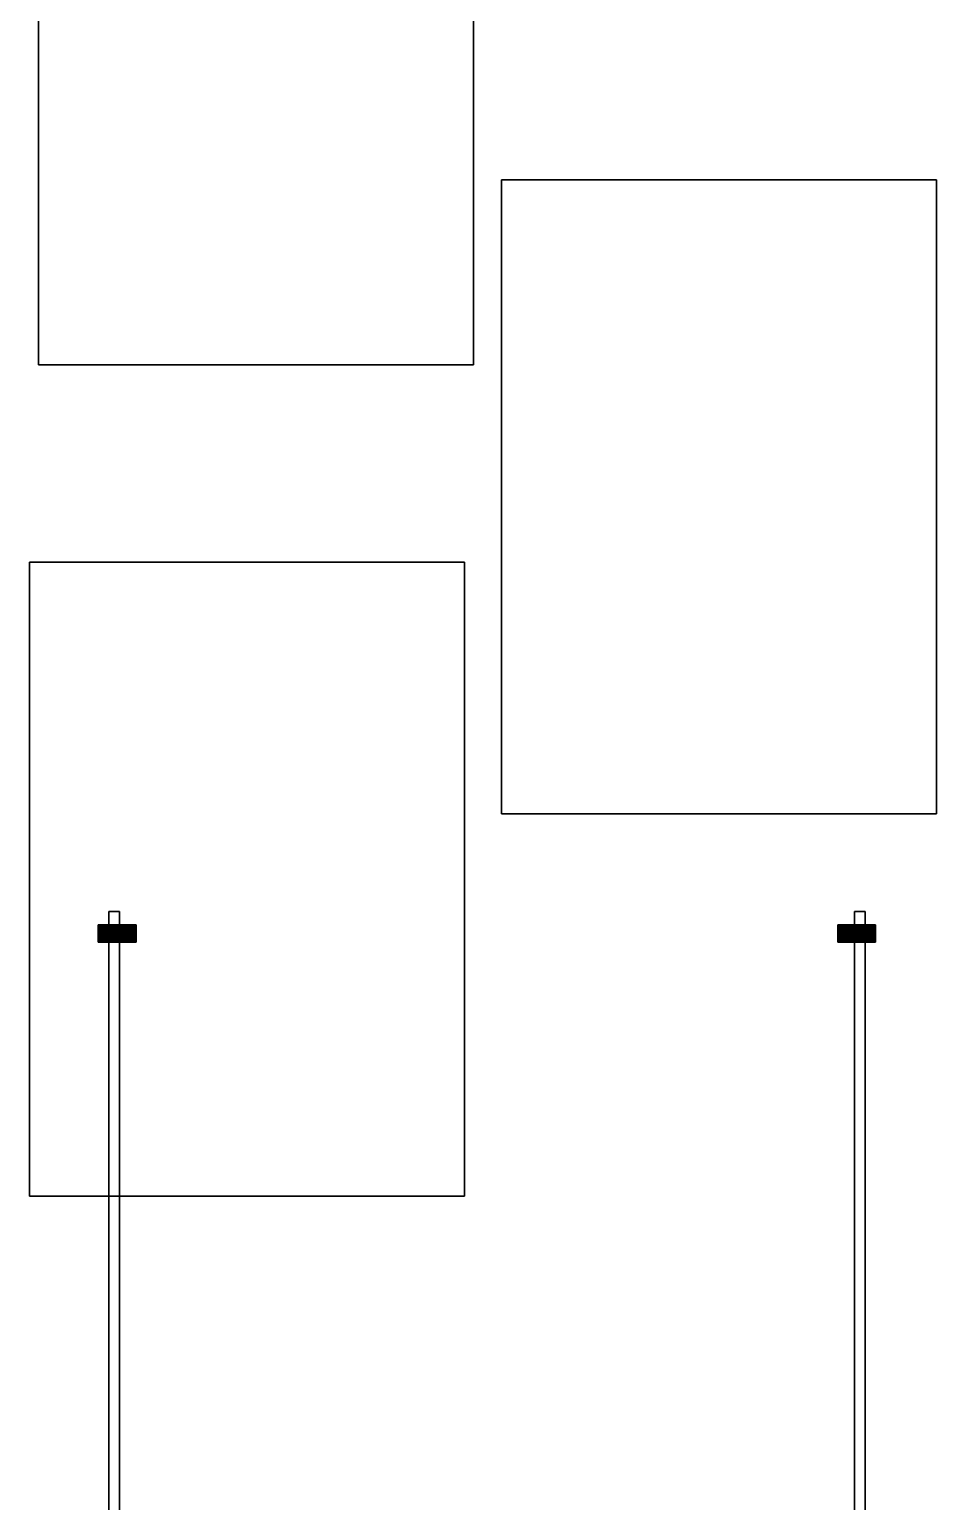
# Model space of a CAD drawing. Header units: metres. Extents: x 0 to 34.6, y -10.7 to 20.6.
# Drawn here: x 7.696 to 8.993, y 12.445 to 14.551 of the extents above; entities that cross this region are included whole.
import ezdxf

# ---------------------------------------------------------------- set-up
doc = ezdxf.new("R2010")
doc.units = ezdxf.units.M
doc.header["$MEASUREMENT"] = 0
doc.layers.get('0').update_dxf_attribs({"linetype": 'CONTINUOUS'})

msp = doc.modelspace()

# ---------------------------------------------------------------- linework, layer by layer
for points in [[(7.7086, 14.0712, 1.5677), (8.3308, 14.0712, 1.5677), (8.3308, 14.9779, 1.5677), (7.7086, 14.9779, 1.5677)], [(7.7086, 14.0712, 1.5677), (7.7086, 14.9779, 1.5677), (8.3308, 14.9779, 1.5677), (8.3308, 14.0712, 1.5677)], [(7.7086, 14.9779, 1.5677), (7.7086, 14.9779, 1.5677), (7.7086, 14.0712, 1.5677)], [(8.3308, 14.0712, 1.5677), (8.3308, 14.0712, 1.5677), (8.3308, 14.9779, 1.5677)], [(8.3708, 13.4289, 1.5677), (8.993, 13.4289, 1.5677), (8.993, 14.3355, 1.5677), (8.3708, 14.3355, 1.5677)], [(8.3708, 13.4289, 1.5677), (8.3708, 14.3355, 1.5677), (8.993, 14.3355, 1.5677), (8.993, 13.4289, 1.5677)], [(8.3708, 14.3355, 1.5677), (8.3708, 14.3355, 1.5677), (8.3708, 13.4289, 1.5677)], [(8.993, 14.3355, 1.5677), (8.993, 14.3355, 1.5677), (8.3708, 14.3355, 1.5677)], [(8.993, 13.4289, 1.5677), (8.993, 13.4289, 1.5677), (8.993, 14.3355, 1.5677)], [(7.7086, 14.0712, 1.5677), (7.7086, 14.0712, 1.5677), (8.3308, 14.0712, 1.5677)], [(7.6959, 12.8819, 1.5677), (8.3181, 12.8819, 1.5677), (8.3181, 13.7886, 1.5677), (7.6959, 13.7886, 1.5677)], [(7.6959, 12.8819, 1.5677), (7.6959, 13.7886, 1.5677), (8.3181, 13.7886, 1.5677), (8.3181, 12.8819, 1.5677)], [(7.6959, 12.8819, 1.5677), (7.6959, 12.8819, 1.5677), (7.6959, 13.7886, 1.5677)], [(8.3181, 13.7886, 1.5677), (8.3181, 13.7886, 1.5677), (7.6959, 13.7886, 1.5677)], [(8.3181, 12.8819, 1.5677), (8.3181, 12.8819, 1.5677), (8.3181, 13.7886, 1.5677)], [(8.3708, 13.4289, 1.5677), (8.3708, 13.4289, 1.5677), (8.993, 13.4289, 1.5677)], [(7.8093, 13.2894, 1.5989), (7.8245, 13.2894, 1.5989), (7.8245, 13.2894, 1.5989), (7.8093, 13.2894, 1.5989)], [(7.8093, 11.7752, 1.886), (7.8093, 11.7752, 1.886), (7.8093, 13.2894, 1.5989)], [(7.8245, 11.7752, 1.886), (7.8093, 11.7752, 1.886), (7.8093, 13.2894, 1.5989), (7.8245, 13.2894, 1.5989)], [(7.8093, 11.7752, 1.886), (7.8245, 11.7752, 1.886), (7.8245, 13.2894, 1.5989), (7.8093, 13.2894, 1.5989)], [(8.8907, 13.2894, 1.5989), (8.8755, 13.2894, 1.5989), (8.8755, 13.2894, 1.5989), (8.8907, 13.2894, 1.5989)], [(8.8755, 11.7752, 1.886), (8.8907, 11.7752, 1.886), (8.8907, 13.2894, 1.5989), (8.8755, 13.2894, 1.5989)], [(8.8907, 11.7752, 1.886), (8.8755, 11.7752, 1.886), (8.8755, 13.2894, 1.5989), (8.8907, 13.2894, 1.5989)], [(8.8907, 11.7752, 1.886), (8.8907, 11.7752, 1.886), (8.8907, 13.2894, 1.5989)], [(7.7941, 13.2691, 1.6027), (7.7941, 13.2698, 1.6026), (7.7941, 13.27, 1.6025)], [(7.7941, 13.27, 1.6025), (7.7941, 13.2698, 1.6026), (7.7941, 13.2691, 1.6027)], [(7.7941, 13.2691, 1.6027), (7.7941, 13.27, 1.6025), (7.7941, 13.2691, 1.6027)], [(7.8484, 13.27, 1.6025), (7.8484, 13.2698, 1.6026), (7.7941, 13.2698, 1.6026), (7.7941, 13.27, 1.6025)], [(7.8484, 13.2698, 1.6026), (7.8484, 13.27, 1.6025), (7.7941, 13.27, 1.6025), (7.7941, 13.2698, 1.6026)], [(7.7941, 13.2691, 1.6027), (7.7941, 13.2698, 1.6026), (7.7941, 13.27, 1.6025)], [(7.7941, 13.27, 1.6025), (7.7941, 13.2698, 1.6026), (7.7941, 13.2691, 1.6027)], [(7.7941, 13.2691, 1.6027), (7.7941, 13.27, 1.6025), (7.7941, 13.2691, 1.6027)], [(7.8484, 13.27, 1.6025), (7.8484, 13.2698, 1.6026), (7.7941, 13.2698, 1.6026), (7.7941, 13.27, 1.6025)], [(7.8484, 13.2698, 1.6026), (7.8484, 13.27, 1.6025), (7.7941, 13.27, 1.6025), (7.7941, 13.2698, 1.6026)], [(7.8484, 13.2698, 1.6026), (7.8484, 13.2691, 1.6027), (7.7941, 13.2691, 1.6027), (7.7941, 13.2698, 1.6026)], [(7.8484, 13.2691, 1.6027), (7.8484, 13.2698, 1.6026), (7.7941, 13.2698, 1.6026), (7.7941, 13.2691, 1.6027)], [(7.8484, 13.2698, 1.6026), (7.8484, 13.2691, 1.6027), (7.7941, 13.2691, 1.6027), (7.7941, 13.2698, 1.6026)], [(7.8484, 13.2691, 1.6027), (7.8484, 13.2698, 1.6026), (7.7941, 13.2698, 1.6026), (7.7941, 13.2691, 1.6027)], [(7.7941, 13.2664, 1.6032), (7.7941, 13.268, 1.6029), (7.7941, 13.2691, 1.6027)], [(7.7941, 13.2691, 1.6027), (7.7941, 13.268, 1.6029), (7.7941, 13.2664, 1.6032)], [(7.7941, 13.2624, 1.604), (7.7941, 13.2664, 1.6032), (7.7941, 13.2691, 1.6027)], [(7.7941, 13.2691, 1.6027), (7.7941, 13.2664, 1.6032), (7.7941, 13.2624, 1.604)], [(7.7941, 13.253, 1.6058), (7.7941, 13.2624, 1.604), (7.7941, 13.2691, 1.6027)], [(7.7941, 13.2691, 1.6027), (7.7941, 13.2691, 1.6027), (7.7941, 13.2624, 1.604)], [(7.7941, 13.253, 1.6058), (7.7941, 13.2691, 1.6027), (7.7941, 13.2624, 1.604)], [(7.8484, 13.2691, 1.6027), (7.8484, 13.268, 1.6029), (7.7941, 13.268, 1.6029), (7.7941, 13.2691, 1.6027)], [(7.8484, 13.268, 1.6029), (7.8484, 13.2691, 1.6027), (7.7941, 13.2691, 1.6027), (7.7941, 13.268, 1.6029)], [(7.7941, 13.2664, 1.6032), (7.7941, 13.268, 1.6029), (7.7941, 13.2691, 1.6027)], [(7.7941, 13.2691, 1.6027), (7.7941, 13.268, 1.6029), (7.7941, 13.2664, 1.6032)], [(7.7941, 13.2624, 1.604), (7.7941, 13.2664, 1.6032), (7.7941, 13.2691, 1.6027)], [(7.7941, 13.2691, 1.6027), (7.7941, 13.2664, 1.6032), (7.7941, 13.2624, 1.604)], [(7.7941, 13.253, 1.6058), (7.7941, 13.2624, 1.604), (7.7941, 13.2691, 1.6027)], [(7.7941, 13.2691, 1.6027), (7.7941, 13.2691, 1.6027), (7.7941, 13.2624, 1.604)], [(7.7941, 13.253, 1.6058), (7.7941, 13.2691, 1.6027), (7.7941, 13.2624, 1.604)], [(7.8484, 13.2691, 1.6027), (7.8484, 13.268, 1.6029), (7.7941, 13.268, 1.6029), (7.7941, 13.2691, 1.6027)], [(7.8484, 13.268, 1.6029), (7.8484, 13.2691, 1.6027), (7.7941, 13.2691, 1.6027), (7.7941, 13.268, 1.6029)], [(7.8484, 13.2664, 1.6032), (7.8484, 13.268, 1.6029), (7.7941, 13.268, 1.6029), (7.7941, 13.2664, 1.6032)], [(7.8484, 13.268, 1.6029), (7.8484, 13.2664, 1.6032), (7.7941, 13.2664, 1.6032), (7.7941, 13.268, 1.6029)], [(7.8484, 13.2664, 1.6032), (7.8484, 13.268, 1.6029), (7.7941, 13.268, 1.6029), (7.7941, 13.2664, 1.6032)], [(7.8484, 13.268, 1.6029), (7.8484, 13.2664, 1.6032), (7.7941, 13.2664, 1.6032), (7.7941, 13.268, 1.6029)], [(7.7941, 13.2624, 1.604), (7.7941, 13.2645, 1.6036), (7.7941, 13.2664, 1.6032)], [(7.7941, 13.2664, 1.6032), (7.7941, 13.2645, 1.6036), (7.7941, 13.2624, 1.604)], [(7.8484, 13.2645, 1.6036), (7.8484, 13.2664, 1.6032), (7.7941, 13.2664, 1.6032), (7.7941, 13.2645, 1.6036)], [(7.8484, 13.2664, 1.6032), (7.8484, 13.2645, 1.6036), (7.7941, 13.2645, 1.6036), (7.7941, 13.2664, 1.6032)], [(7.7941, 13.2624, 1.604), (7.7941, 13.2645, 1.6036), (7.7941, 13.2664, 1.6032)], [(7.7941, 13.2664, 1.6032), (7.7941, 13.2645, 1.6036), (7.7941, 13.2624, 1.604)], [(7.8484, 13.2645, 1.6036), (7.8484, 13.2664, 1.6032), (7.7941, 13.2664, 1.6032), (7.7941, 13.2645, 1.6036)], [(7.8484, 13.2664, 1.6032), (7.8484, 13.2645, 1.6036), (7.7941, 13.2645, 1.6036), (7.7941, 13.2664, 1.6032)], [(7.8484, 13.2624, 1.604), (7.8484, 13.2645, 1.6036), (7.7941, 13.2645, 1.6036), (7.7941, 13.2624, 1.604)], [(7.8484, 13.2645, 1.6036), (7.8484, 13.2624, 1.604), (7.7941, 13.2624, 1.604), (7.7941, 13.2645, 1.6036)], [(7.8484, 13.2624, 1.604), (7.8484, 13.2645, 1.6036), (7.7941, 13.2645, 1.6036), (7.7941, 13.2624, 1.604)], [(7.8484, 13.2645, 1.6036), (7.8484, 13.2624, 1.604), (7.7941, 13.2624, 1.604), (7.7941, 13.2645, 1.6036)], [(7.8484, 13.2691, 1.6027), (7.8484, 13.2698, 1.6026), (7.8484, 13.27, 1.6025)], [(7.8484, 13.27, 1.6025), (7.8484, 13.2698, 1.6026), (7.8484, 13.2691, 1.6027)], [(7.8484, 13.2664, 1.6032), (7.8484, 13.2691, 1.6027), (7.8484, 13.27, 1.6025)], [(7.8484, 13.27, 1.6025), (7.8484, 13.2691, 1.6027), (7.8484, 13.2664, 1.6032)], [(7.8484, 13.2577, 1.6049), (7.8484, 13.2664, 1.6032), (7.8484, 13.27, 1.6025)], [(7.8484, 13.27, 1.6025), (7.8484, 13.2664, 1.6032), (7.8484, 13.2577, 1.6049)], [(7.8484, 13.2577, 1.6049), (7.8484, 13.27, 1.6025), (7.8484, 13.2577, 1.6049)], [(7.8484, 13.2691, 1.6027), (7.8484, 13.2698, 1.6026), (7.8484, 13.27, 1.6025)], [(7.8484, 13.27, 1.6025), (7.8484, 13.2698, 1.6026), (7.8484, 13.2691, 1.6027)], [(7.8484, 13.2664, 1.6032), (7.8484, 13.2691, 1.6027), (7.8484, 13.27, 1.6025)], [(7.8484, 13.27, 1.6025), (7.8484, 13.2691, 1.6027), (7.8484, 13.2664, 1.6032)], [(7.8484, 13.2577, 1.6049), (7.8484, 13.2664, 1.6032), (7.8484, 13.27, 1.6025)], [(7.8484, 13.27, 1.6025), (7.8484, 13.2664, 1.6032), (7.8484, 13.2577, 1.6049)], [(7.8484, 13.2577, 1.6049), (7.8484, 13.27, 1.6025), (7.8484, 13.2577, 1.6049)], [(7.8484, 13.2664, 1.6032), (7.8484, 13.268, 1.6029), (7.8484, 13.2691, 1.6027)], [(7.8484, 13.2691, 1.6027), (7.8484, 13.268, 1.6029), (7.8484, 13.2664, 1.6032)], [(7.8484, 13.2664, 1.6032), (7.8484, 13.268, 1.6029), (7.8484, 13.2691, 1.6027)], [(7.8484, 13.2691, 1.6027), (7.8484, 13.268, 1.6029), (7.8484, 13.2664, 1.6032)], [(7.8484, 13.2624, 1.604), (7.8484, 13.2645, 1.6036), (7.8484, 13.2664, 1.6032)], [(7.8484, 13.2664, 1.6032), (7.8484, 13.2645, 1.6036), (7.8484, 13.2624, 1.604)], [(7.8484, 13.2577, 1.6049), (7.8484, 13.2624, 1.604), (7.8484, 13.2664, 1.6032)], [(7.8484, 13.2664, 1.6032), (7.8484, 13.2624, 1.604), (7.8484, 13.2577, 1.6049)], [(7.8484, 13.2624, 1.604), (7.8484, 13.2645, 1.6036), (7.8484, 13.2664, 1.6032)], [(7.8484, 13.2664, 1.6032), (7.8484, 13.2645, 1.6036), (7.8484, 13.2624, 1.604)], [(7.8484, 13.2577, 1.6049), (7.8484, 13.2624, 1.604), (7.8484, 13.2664, 1.6032)], [(7.8484, 13.2664, 1.6032), (7.8484, 13.2624, 1.604), (7.8484, 13.2577, 1.6049)], [(8.8516, 13.2691, 1.6027), (8.8516, 13.2698, 1.6026), (8.8516, 13.27, 1.6025)], [(8.8516, 13.27, 1.6025), (8.8516, 13.2698, 1.6026), (8.8516, 13.2691, 1.6027)], [(8.8516, 13.2664, 1.6032), (8.8516, 13.2691, 1.6027), (8.8516, 13.27, 1.6025)], [(8.8516, 13.27, 1.6025), (8.8516, 13.2691, 1.6027), (8.8516, 13.2664, 1.6032)], [(8.8516, 13.2577, 1.6049), (8.8516, 13.2664, 1.6032), (8.8516, 13.27, 1.6025)], [(8.8516, 13.27, 1.6025), (8.8516, 13.2664, 1.6032), (8.8516, 13.2577, 1.6049)], [(8.8516, 13.2577, 1.6049), (8.8516, 13.27, 1.6025), (8.8516, 13.2577, 1.6049)], [(8.8516, 13.27, 1.6025), (8.8516, 13.2698, 1.6026), (8.9059, 13.2698, 1.6026), (8.9059, 13.27, 1.6025)], [(8.8516, 13.2698, 1.6026), (8.8516, 13.27, 1.6025), (8.9059, 13.27, 1.6025), (8.9059, 13.2698, 1.6026)], [(8.8516, 13.2691, 1.6027), (8.8516, 13.2698, 1.6026), (8.8516, 13.27, 1.6025)], [(8.8516, 13.27, 1.6025), (8.8516, 13.2698, 1.6026), (8.8516, 13.2691, 1.6027)], [(8.8516, 13.2664, 1.6032), (8.8516, 13.2691, 1.6027), (8.8516, 13.27, 1.6025)], [(8.8516, 13.27, 1.6025), (8.8516, 13.2691, 1.6027), (8.8516, 13.2664, 1.6032)], [(8.8516, 13.2577, 1.6049), (8.8516, 13.2664, 1.6032), (8.8516, 13.27, 1.6025)], [(8.8516, 13.27, 1.6025), (8.8516, 13.2664, 1.6032), (8.8516, 13.2577, 1.6049)], [(8.8516, 13.2577, 1.6049), (8.8516, 13.27, 1.6025), (8.8516, 13.2577, 1.6049)], [(8.8516, 13.27, 1.6025), (8.8516, 13.2698, 1.6026), (8.9059, 13.2698, 1.6026), (8.9059, 13.27, 1.6025)], [(8.8516, 13.2698, 1.6026), (8.8516, 13.27, 1.6025), (8.9059, 13.27, 1.6025), (8.9059, 13.2698, 1.6026)], [(8.8516, 13.2698, 1.6026), (8.8516, 13.2691, 1.6027), (8.9059, 13.2691, 1.6027), (8.9059, 13.2698, 1.6026)], [(8.8516, 13.2691, 1.6027), (8.8516, 13.2698, 1.6026), (8.9059, 13.2698, 1.6026), (8.9059, 13.2691, 1.6027)], [(8.8516, 13.2698, 1.6026), (8.8516, 13.2691, 1.6027), (8.9059, 13.2691, 1.6027), (8.9059, 13.2698, 1.6026)], [(8.8516, 13.2691, 1.6027), (8.8516, 13.2698, 1.6026), (8.9059, 13.2698, 1.6026), (8.9059, 13.2691, 1.6027)], [(8.8516, 13.2664, 1.6032), (8.8516, 13.268, 1.6029), (8.8516, 13.2691, 1.6027)], [(8.8516, 13.2691, 1.6027), (8.8516, 13.268, 1.6029), (8.8516, 13.2664, 1.6032)], [(8.8516, 13.2691, 1.6027), (8.8516, 13.268, 1.6029), (8.9059, 13.268, 1.6029), (8.9059, 13.2691, 1.6027)], [(8.8516, 13.268, 1.6029), (8.8516, 13.2691, 1.6027), (8.9059, 13.2691, 1.6027), (8.9059, 13.268, 1.6029)], [(8.8516, 13.2664, 1.6032), (8.8516, 13.268, 1.6029), (8.8516, 13.2691, 1.6027)], [(8.8516, 13.2691, 1.6027), (8.8516, 13.268, 1.6029), (8.8516, 13.2664, 1.6032)], [(8.8516, 13.2691, 1.6027), (8.8516, 13.268, 1.6029), (8.9059, 13.268, 1.6029), (8.9059, 13.2691, 1.6027)], [(8.8516, 13.268, 1.6029), (8.8516, 13.2691, 1.6027), (8.9059, 13.2691, 1.6027), (8.9059, 13.268, 1.6029)], [(8.8516, 13.2664, 1.6032), (8.8516, 13.268, 1.6029), (8.9059, 13.268, 1.6029), (8.9059, 13.2664, 1.6032)], [(8.8516, 13.268, 1.6029), (8.8516, 13.2664, 1.6032), (8.9059, 13.2664, 1.6032), (8.9059, 13.268, 1.6029)], [(8.8516, 13.2664, 1.6032), (8.8516, 13.268, 1.6029), (8.9059, 13.268, 1.6029), (8.9059, 13.2664, 1.6032)], [(8.8516, 13.268, 1.6029), (8.8516, 13.2664, 1.6032), (8.9059, 13.2664, 1.6032), (8.9059, 13.268, 1.6029)], [(8.8516, 13.2624, 1.604), (8.8516, 13.2645, 1.6036), (8.8516, 13.2664, 1.6032)], [(8.8516, 13.2664, 1.6032), (8.8516, 13.2645, 1.6036), (8.8516, 13.2624, 1.604)], [(8.8516, 13.2577, 1.6049), (8.8516, 13.2624, 1.604), (8.8516, 13.2664, 1.6032)], [(8.8516, 13.2664, 1.6032), (8.8516, 13.2624, 1.604), (8.8516, 13.2577, 1.6049)], [(8.8516, 13.2645, 1.6036), (8.8516, 13.2664, 1.6032), (8.9059, 13.2664, 1.6032), (8.9059, 13.2645, 1.6036)], [(8.8516, 13.2664, 1.6032), (8.8516, 13.2645, 1.6036), (8.9059, 13.2645, 1.6036), (8.9059, 13.2664, 1.6032)], [(8.8516, 13.2624, 1.604), (8.8516, 13.2645, 1.6036), (8.8516, 13.2664, 1.6032)], [(8.8516, 13.2664, 1.6032), (8.8516, 13.2645, 1.6036), (8.8516, 13.2624, 1.604)], [(8.8516, 13.2577, 1.6049), (8.8516, 13.2624, 1.604), (8.8516, 13.2664, 1.6032)], [(8.8516, 13.2664, 1.6032), (8.8516, 13.2624, 1.604), (8.8516, 13.2577, 1.6049)], [(8.8516, 13.2645, 1.6036), (8.8516, 13.2664, 1.6032), (8.9059, 13.2664, 1.6032), (8.9059, 13.2645, 1.6036)], [(8.8516, 13.2664, 1.6032), (8.8516, 13.2645, 1.6036), (8.9059, 13.2645, 1.6036), (8.9059, 13.2664, 1.6032)], [(8.8516, 13.2624, 1.604), (8.8516, 13.2645, 1.6036), (8.9059, 13.2645, 1.6036), (8.9059, 13.2624, 1.604)], [(8.8516, 13.2645, 1.6036), (8.8516, 13.2624, 1.604), (8.9059, 13.2624, 1.604), (8.9059, 13.2645, 1.6036)], [(8.8516, 13.2624, 1.604), (8.8516, 13.2645, 1.6036), (8.9059, 13.2645, 1.6036), (8.9059, 13.2624, 1.604)], [(8.8516, 13.2645, 1.6036), (8.8516, 13.2624, 1.604), (8.9059, 13.2624, 1.604), (8.9059, 13.2645, 1.6036)], [(8.9059, 13.2691, 1.6027), (8.9059, 13.2698, 1.6026), (8.9059, 13.27, 1.6025)], [(8.9059, 13.27, 1.6025), (8.9059, 13.2698, 1.6026), (8.9059, 13.2691, 1.6027)], [(8.9059, 13.2691, 1.6027), (8.9059, 13.27, 1.6025), (8.9059, 13.2691, 1.6027)], [(8.9059, 13.2691, 1.6027), (8.9059, 13.2698, 1.6026), (8.9059, 13.27, 1.6025)], [(8.9059, 13.27, 1.6025), (8.9059, 13.2698, 1.6026), (8.9059, 13.2691, 1.6027)], [(8.9059, 13.2691, 1.6027), (8.9059, 13.27, 1.6025), (8.9059, 13.2691, 1.6027)], [(8.9059, 13.2664, 1.6032), (8.9059, 13.268, 1.6029), (8.9059, 13.2691, 1.6027)], [(8.9059, 13.2691, 1.6027), (8.9059, 13.268, 1.6029), (8.9059, 13.2664, 1.6032)], [(8.9059, 13.2624, 1.604), (8.9059, 13.2664, 1.6032), (8.9059, 13.2691, 1.6027)], [(8.9059, 13.2691, 1.6027), (8.9059, 13.2664, 1.6032), (8.9059, 13.2624, 1.604)], [(8.9059, 13.253, 1.6058), (8.9059, 13.2624, 1.604), (8.9059, 13.2691, 1.6027)], [(8.9059, 13.2691, 1.6027), (8.9059, 13.2691, 1.6027), (8.9059, 13.2624, 1.604)], [(8.9059, 13.253, 1.6058), (8.9059, 13.2691, 1.6027), (8.9059, 13.2624, 1.604)], [(8.9059, 13.2664, 1.6032), (8.9059, 13.268, 1.6029), (8.9059, 13.2691, 1.6027)], [(8.9059, 13.2691, 1.6027), (8.9059, 13.268, 1.6029), (8.9059, 13.2664, 1.6032)], [(8.9059, 13.2624, 1.604), (8.9059, 13.2664, 1.6032), (8.9059, 13.2691, 1.6027)], [(8.9059, 13.2691, 1.6027), (8.9059, 13.2664, 1.6032), (8.9059, 13.2624, 1.604)], [(8.9059, 13.253, 1.6058), (8.9059, 13.2624, 1.604), (8.9059, 13.2691, 1.6027)], [(8.9059, 13.2691, 1.6027), (8.9059, 13.2691, 1.6027), (8.9059, 13.2624, 1.604)], [(8.9059, 13.253, 1.6058), (8.9059, 13.2691, 1.6027), (8.9059, 13.2624, 1.604)], [(8.9059, 13.2624, 1.604), (8.9059, 13.2645, 1.6036), (8.9059, 13.2664, 1.6032)], [(8.9059, 13.2664, 1.6032), (8.9059, 13.2645, 1.6036), (8.9059, 13.2624, 1.604)], [(8.9059, 13.2624, 1.604), (8.9059, 13.2645, 1.6036), (8.9059, 13.2664, 1.6032)], [(8.9059, 13.2664, 1.6032), (8.9059, 13.2645, 1.6036), (8.9059, 13.2624, 1.604)], [(7.7941, 13.2577, 1.6049), (7.7941, 13.2601, 1.6044), (7.7941, 13.2624, 1.604)], [(7.7941, 13.2624, 1.604), (7.7941, 13.2601, 1.6044), (7.7941, 13.2577, 1.6049)], [(7.7941, 13.253, 1.6058), (7.7941, 13.2577, 1.6049), (7.7941, 13.2624, 1.604)], [(7.7941, 13.2624, 1.604), (7.7941, 13.2577, 1.6049), (7.7941, 13.253, 1.6058)], [(7.7941, 13.2624, 1.604), (7.7941, 13.253, 1.6058), (7.7941, 13.2463, 1.607)], [(7.7941, 13.2624, 1.604), (7.7941, 13.2463, 1.607), (7.7941, 13.253, 1.6058)], [(7.8484, 13.2601, 1.6044), (7.8484, 13.2624, 1.604), (7.7941, 13.2624, 1.604), (7.7941, 13.2601, 1.6044)], [(7.8484, 13.2624, 1.604), (7.8484, 13.2601, 1.6044), (7.7941, 13.2601, 1.6044), (7.7941, 13.2624, 1.604)], [(7.7941, 13.2577, 1.6049), (7.7941, 13.2601, 1.6044), (7.7941, 13.2624, 1.604)], [(7.7941, 13.2624, 1.604), (7.7941, 13.2601, 1.6044), (7.7941, 13.2577, 1.6049)], [(7.7941, 13.253, 1.6058), (7.7941, 13.2577, 1.6049), (7.7941, 13.2624, 1.604)], [(7.7941, 13.2624, 1.604), (7.7941, 13.2577, 1.6049), (7.7941, 13.253, 1.6058)], [(7.7941, 13.2624, 1.604), (7.7941, 13.253, 1.6058), (7.7941, 13.2463, 1.607)], [(7.7941, 13.2624, 1.604), (7.7941, 13.2463, 1.607), (7.7941, 13.253, 1.6058)], [(7.8484, 13.2601, 1.6044), (7.8484, 13.2624, 1.604), (7.7941, 13.2624, 1.604), (7.7941, 13.2601, 1.6044)], [(7.8484, 13.2624, 1.604), (7.8484, 13.2601, 1.6044), (7.7941, 13.2601, 1.6044), (7.7941, 13.2624, 1.604)], [(7.8484, 13.2601, 1.6044), (7.8484, 13.2577, 1.6049), (7.7941, 13.2577, 1.6049), (7.7941, 13.2601, 1.6044)], [(7.8484, 13.2577, 1.6049), (7.8484, 13.2601, 1.6044), (7.7941, 13.2601, 1.6044), (7.7941, 13.2577, 1.6049)], [(7.8484, 13.2601, 1.6044), (7.8484, 13.2577, 1.6049), (7.7941, 13.2577, 1.6049), (7.7941, 13.2601, 1.6044)], [(7.8484, 13.2577, 1.6049), (7.8484, 13.2601, 1.6044), (7.7941, 13.2601, 1.6044), (7.7941, 13.2577, 1.6049)], [(7.7941, 13.253, 1.6058), (7.7941, 13.2553, 1.6053), (7.7941, 13.2577, 1.6049)], [(7.7941, 13.2577, 1.6049), (7.7941, 13.2553, 1.6053), (7.7941, 13.253, 1.6058)], [(7.8484, 13.2553, 1.6053), (7.8484, 13.2577, 1.6049), (7.7941, 13.2577, 1.6049), (7.7941, 13.2553, 1.6053)], [(7.8484, 13.2577, 1.6049), (7.8484, 13.2553, 1.6053), (7.7941, 13.2553, 1.6053), (7.7941, 13.2577, 1.6049)], [(7.7941, 13.253, 1.6058), (7.7941, 13.2553, 1.6053), (7.7941, 13.2577, 1.6049)], [(7.7941, 13.2577, 1.6049), (7.7941, 13.2553, 1.6053), (7.7941, 13.253, 1.6058)], [(7.8484, 13.2553, 1.6053), (7.8484, 13.2577, 1.6049), (7.7941, 13.2577, 1.6049), (7.7941, 13.2553, 1.6053)], [(7.8484, 13.2577, 1.6049), (7.8484, 13.2553, 1.6053), (7.7941, 13.2553, 1.6053), (7.7941, 13.2577, 1.6049)], [(7.8484, 13.2553, 1.6053), (7.8484, 13.253, 1.6058), (7.7941, 13.253, 1.6058), (7.7941, 13.2553, 1.6053)], [(7.8484, 13.253, 1.6058), (7.8484, 13.2553, 1.6053), (7.7941, 13.2553, 1.6053), (7.7941, 13.253, 1.6058)], [(7.8484, 13.2553, 1.6053), (7.8484, 13.253, 1.6058), (7.7941, 13.253, 1.6058), (7.7941, 13.2553, 1.6053)], [(7.8484, 13.253, 1.6058), (7.8484, 13.2553, 1.6053), (7.7941, 13.2553, 1.6053), (7.7941, 13.253, 1.6058)], [(7.7941, 13.253, 1.6058), (7.7941, 13.2508, 1.6062), (7.7941, 13.249, 1.6065)], [(7.7941, 13.249, 1.6065), (7.7941, 13.2508, 1.6062), (7.7941, 13.253, 1.6058)], [(7.7941, 13.253, 1.6058), (7.7941, 13.249, 1.6065), (7.7941, 13.2463, 1.607)], [(7.7941, 13.2463, 1.607), (7.7941, 13.249, 1.6065), (7.7941, 13.253, 1.6058)], [(7.7941, 13.2463, 1.607), (7.7941, 13.2463, 1.607), (7.7941, 13.253, 1.6058)], [(7.8484, 13.253, 1.6058), (7.8484, 13.2508, 1.6062), (7.7941, 13.2508, 1.6062), (7.7941, 13.253, 1.6058)], [(7.8484, 13.2508, 1.6062), (7.8484, 13.253, 1.6058), (7.7941, 13.253, 1.6058), (7.7941, 13.2508, 1.6062)], [(7.7941, 13.253, 1.6058), (7.7941, 13.2508, 1.6062), (7.7941, 13.249, 1.6065)], [(7.7941, 13.249, 1.6065), (7.7941, 13.2508, 1.6062), (7.7941, 13.253, 1.6058)], [(7.7941, 13.253, 1.6058), (7.7941, 13.249, 1.6065), (7.7941, 13.2463, 1.607)], [(7.7941, 13.2463, 1.607), (7.7941, 13.249, 1.6065), (7.7941, 13.253, 1.6058)], [(7.7941, 13.2463, 1.607), (7.7941, 13.2463, 1.607), (7.7941, 13.253, 1.6058)], [(7.8484, 13.253, 1.6058), (7.8484, 13.2508, 1.6062), (7.7941, 13.2508, 1.6062), (7.7941, 13.253, 1.6058)], [(7.8484, 13.2508, 1.6062), (7.8484, 13.253, 1.6058), (7.7941, 13.253, 1.6058), (7.7941, 13.2508, 1.6062)], [(7.8484, 13.249, 1.6065), (7.8484, 13.2508, 1.6062), (7.7941, 13.2508, 1.6062), (7.7941, 13.249, 1.6065)], [(7.8484, 13.2508, 1.6062), (7.8484, 13.249, 1.6065), (7.7941, 13.249, 1.6065), (7.7941, 13.2508, 1.6062)], [(7.8484, 13.249, 1.6065), (7.8484, 13.2508, 1.6062), (7.7941, 13.2508, 1.6062), (7.7941, 13.249, 1.6065)], [(7.8484, 13.2508, 1.6062), (7.8484, 13.249, 1.6065), (7.7941, 13.249, 1.6065), (7.7941, 13.2508, 1.6062)], [(7.7941, 13.249, 1.6065), (7.7941, 13.2474, 1.6068), (7.7941, 13.2463, 1.607)], [(7.7941, 13.2463, 1.607), (7.7941, 13.2474, 1.6068), (7.7941, 13.249, 1.6065)], [(7.8484, 13.2474, 1.6068), (7.8484, 13.249, 1.6065), (7.7941, 13.249, 1.6065), (7.7941, 13.2474, 1.6068)], [(7.8484, 13.249, 1.6065), (7.8484, 13.2474, 1.6068), (7.7941, 13.2474, 1.6068), (7.7941, 13.249, 1.6065)], [(7.7941, 13.249, 1.6065), (7.7941, 13.2474, 1.6068), (7.7941, 13.2463, 1.607)], [(7.7941, 13.2463, 1.607), (7.7941, 13.2474, 1.6068), (7.7941, 13.249, 1.6065)], [(7.8484, 13.2474, 1.6068), (7.8484, 13.249, 1.6065), (7.7941, 13.249, 1.6065), (7.7941, 13.2474, 1.6068)], [(7.8484, 13.249, 1.6065), (7.8484, 13.2474, 1.6068), (7.7941, 13.2474, 1.6068), (7.7941, 13.249, 1.6065)], [(7.8484, 13.2463, 1.607), (7.8484, 13.2474, 1.6068), (7.7941, 13.2474, 1.6068), (7.7941, 13.2463, 1.607)], [(7.8484, 13.2474, 1.6068), (7.8484, 13.2463, 1.607), (7.7941, 13.2463, 1.607), (7.7941, 13.2474, 1.6068)], [(7.8484, 13.2463, 1.607), (7.8484, 13.2474, 1.6068), (7.7941, 13.2474, 1.6068), (7.7941, 13.2463, 1.607)], [(7.8484, 13.2474, 1.6068), (7.8484, 13.2463, 1.607), (7.7941, 13.2463, 1.607), (7.7941, 13.2474, 1.6068)], [(7.7941, 13.2463, 1.607), (7.7941, 13.2456, 1.6072), (7.7941, 13.2453, 1.6072)], [(7.7941, 13.2453, 1.6072), (7.7941, 13.2456, 1.6072), (7.7941, 13.2463, 1.607)], [(7.7941, 13.2463, 1.607), (7.7941, 13.2453, 1.6072), (7.7941, 13.2463, 1.607)], [(7.8484, 13.2456, 1.6072), (7.8484, 13.2463, 1.607), (7.7941, 13.2463, 1.607), (7.7941, 13.2456, 1.6072)], [(7.8484, 13.2463, 1.607), (7.8484, 13.2456, 1.6072), (7.7941, 13.2456, 1.6072), (7.7941, 13.2463, 1.607)], [(7.7941, 13.2463, 1.607), (7.7941, 13.2456, 1.6072), (7.7941, 13.2453, 1.6072)], [(7.7941, 13.2453, 1.6072), (7.7941, 13.2456, 1.6072), (7.7941, 13.2463, 1.607)], [(7.7941, 13.2463, 1.607), (7.7941, 13.2453, 1.6072), (7.7941, 13.2463, 1.607)], [(7.8484, 13.2456, 1.6072), (7.8484, 13.2463, 1.607), (7.7941, 13.2463, 1.607), (7.7941, 13.2456, 1.6072)], [(7.8484, 13.2463, 1.607), (7.8484, 13.2456, 1.6072), (7.7941, 13.2456, 1.6072), (7.7941, 13.2463, 1.607)], [(7.8484, 13.2453, 1.6072), (7.8484, 13.2456, 1.6072), (7.7941, 13.2456, 1.6072), (7.7941, 13.2453, 1.6072)], [(7.8484, 13.2456, 1.6072), (7.8484, 13.2453, 1.6072), (7.7941, 13.2453, 1.6072), (7.7941, 13.2456, 1.6072)], [(7.8484, 13.2453, 1.6072), (7.8484, 13.2456, 1.6072), (7.7941, 13.2456, 1.6072), (7.7941, 13.2453, 1.6072)], [(7.8484, 13.2456, 1.6072), (7.8484, 13.2453, 1.6072), (7.7941, 13.2453, 1.6072), (7.7941, 13.2456, 1.6072)], [(7.8484, 13.2577, 1.6049), (7.8484, 13.2601, 1.6044), (7.8484, 13.2624, 1.604)], [(7.8484, 13.2624, 1.604), (7.8484, 13.2601, 1.6044), (7.8484, 13.2577, 1.6049)], [(7.8484, 13.2577, 1.6049), (7.8484, 13.2601, 1.6044), (7.8484, 13.2624, 1.604)], [(7.8484, 13.2624, 1.604), (7.8484, 13.2601, 1.6044), (7.8484, 13.2577, 1.6049)], [(7.8484, 13.2577, 1.6049), (7.8484, 13.2553, 1.6053), (7.8484, 13.253, 1.6058)], [(7.8484, 13.253, 1.6058), (7.8484, 13.2553, 1.6053), (7.8484, 13.2577, 1.6049)], [(7.8484, 13.2577, 1.6049), (7.8484, 13.253, 1.6058), (7.8484, 13.249, 1.6065)], [(7.8484, 13.249, 1.6065), (7.8484, 13.253, 1.6058), (7.8484, 13.2577, 1.6049)], [(7.8484, 13.2577, 1.6049), (7.8484, 13.249, 1.6065), (7.8484, 13.2453, 1.6072)], [(7.8484, 13.2453, 1.6072), (7.8484, 13.249, 1.6065), (7.8484, 13.2577, 1.6049)], [(7.8484, 13.2577, 1.6049), (7.8484, 13.2453, 1.6072), (7.8484, 13.2577, 1.6049)], [(7.8484, 13.2577, 1.6049), (7.8484, 13.2553, 1.6053), (7.8484, 13.253, 1.6058)], [(7.8484, 13.253, 1.6058), (7.8484, 13.2553, 1.6053), (7.8484, 13.2577, 1.6049)], [(7.8484, 13.2577, 1.6049), (7.8484, 13.253, 1.6058), (7.8484, 13.249, 1.6065)], [(7.8484, 13.249, 1.6065), (7.8484, 13.253, 1.6058), (7.8484, 13.2577, 1.6049)], [(7.8484, 13.2577, 1.6049), (7.8484, 13.249, 1.6065), (7.8484, 13.2453, 1.6072)], [(7.8484, 13.2453, 1.6072), (7.8484, 13.249, 1.6065), (7.8484, 13.2577, 1.6049)], [(7.8484, 13.2577, 1.6049), (7.8484, 13.2453, 1.6072), (7.8484, 13.2577, 1.6049)], [(7.8484, 13.253, 1.6058), (7.8484, 13.2508, 1.6062), (7.8484, 13.249, 1.6065)], [(7.8484, 13.249, 1.6065), (7.8484, 13.2508, 1.6062), (7.8484, 13.253, 1.6058)], [(7.8484, 13.253, 1.6058), (7.8484, 13.2508, 1.6062), (7.8484, 13.249, 1.6065)], [(7.8484, 13.249, 1.6065), (7.8484, 13.2508, 1.6062), (7.8484, 13.253, 1.6058)], [(7.8484, 13.249, 1.6065), (7.8484, 13.2474, 1.6068), (7.8484, 13.2463, 1.607)], [(7.8484, 13.2463, 1.607), (7.8484, 13.2474, 1.6068), (7.8484, 13.249, 1.6065)], [(7.8484, 13.249, 1.6065), (7.8484, 13.2463, 1.607), (7.8484, 13.2453, 1.6072)], [(7.8484, 13.2453, 1.6072), (7.8484, 13.2463, 1.607), (7.8484, 13.249, 1.6065)], [(7.8484, 13.249, 1.6065), (7.8484, 13.2474, 1.6068), (7.8484, 13.2463, 1.607)], [(7.8484, 13.2463, 1.607), (7.8484, 13.2474, 1.6068), (7.8484, 13.249, 1.6065)], [(7.8484, 13.249, 1.6065), (7.8484, 13.2463, 1.607), (7.8484, 13.2453, 1.6072)], [(7.8484, 13.2453, 1.6072), (7.8484, 13.2463, 1.607), (7.8484, 13.249, 1.6065)], [(7.8484, 13.2463, 1.607), (7.8484, 13.2456, 1.6072), (7.8484, 13.2453, 1.6072)], [(7.8484, 13.2453, 1.6072), (7.8484, 13.2456, 1.6072), (7.8484, 13.2463, 1.607)], [(7.8484, 13.2463, 1.607), (7.8484, 13.2456, 1.6072), (7.8484, 13.2453, 1.6072)], [(7.8484, 13.2453, 1.6072), (7.8484, 13.2456, 1.6072), (7.8484, 13.2463, 1.607)], [(8.8516, 13.2577, 1.6049), (8.8516, 13.2601, 1.6044), (8.8516, 13.2624, 1.604)], [(8.8516, 13.2624, 1.604), (8.8516, 13.2601, 1.6044), (8.8516, 13.2577, 1.6049)], [(8.8516, 13.2601, 1.6044), (8.8516, 13.2624, 1.604), (8.9059, 13.2624, 1.604), (8.9059, 13.2601, 1.6044)], [(8.8516, 13.2624, 1.604), (8.8516, 13.2601, 1.6044), (8.9059, 13.2601, 1.6044), (8.9059, 13.2624, 1.604)], [(8.8516, 13.2577, 1.6049), (8.8516, 13.2601, 1.6044), (8.8516, 13.2624, 1.604)], [(8.8516, 13.2624, 1.604), (8.8516, 13.2601, 1.6044), (8.8516, 13.2577, 1.6049)], [(8.8516, 13.2601, 1.6044), (8.8516, 13.2624, 1.604), (8.9059, 13.2624, 1.604), (8.9059, 13.2601, 1.6044)], [(8.8516, 13.2624, 1.604), (8.8516, 13.2601, 1.6044), (8.9059, 13.2601, 1.6044), (8.9059, 13.2624, 1.604)], [(8.8516, 13.2601, 1.6044), (8.8516, 13.2577, 1.6049), (8.9059, 13.2577, 1.6049), (8.9059, 13.2601, 1.6044)], [(8.8516, 13.2577, 1.6049), (8.8516, 13.2601, 1.6044), (8.9059, 13.2601, 1.6044), (8.9059, 13.2577, 1.6049)], [(8.8516, 13.2601, 1.6044), (8.8516, 13.2577, 1.6049), (8.9059, 13.2577, 1.6049), (8.9059, 13.2601, 1.6044)], [(8.8516, 13.2577, 1.6049), (8.8516, 13.2601, 1.6044), (8.9059, 13.2601, 1.6044), (8.9059, 13.2577, 1.6049)], [(8.8516, 13.2577, 1.6049), (8.8516, 13.2553, 1.6053), (8.8516, 13.253, 1.6058)], [(8.8516, 13.253, 1.6058), (8.8516, 13.2553, 1.6053), (8.8516, 13.2577, 1.6049)], [(8.8516, 13.2577, 1.6049), (8.8516, 13.253, 1.6058), (8.8516, 13.249, 1.6065)], [(8.8516, 13.249, 1.6065), (8.8516, 13.253, 1.6058), (8.8516, 13.2577, 1.6049)], [(8.8516, 13.2577, 1.6049), (8.8516, 13.249, 1.6065), (8.8516, 13.2453, 1.6072)], [(8.8516, 13.2453, 1.6072), (8.8516, 13.249, 1.6065), (8.8516, 13.2577, 1.6049)], [(8.8516, 13.2577, 1.6049), (8.8516, 13.2453, 1.6072), (8.8516, 13.2577, 1.6049)], [(8.8516, 13.2553, 1.6053), (8.8516, 13.2577, 1.6049), (8.9059, 13.2577, 1.6049), (8.9059, 13.2553, 1.6053)], [(8.8516, 13.2577, 1.6049), (8.8516, 13.2553, 1.6053), (8.9059, 13.2553, 1.6053), (8.9059, 13.2577, 1.6049)], [(8.8516, 13.2577, 1.6049), (8.8516, 13.2553, 1.6053), (8.8516, 13.253, 1.6058)], [(8.8516, 13.253, 1.6058), (8.8516, 13.2553, 1.6053), (8.8516, 13.2577, 1.6049)], [(8.8516, 13.2577, 1.6049), (8.8516, 13.253, 1.6058), (8.8516, 13.249, 1.6065)], [(8.8516, 13.249, 1.6065), (8.8516, 13.253, 1.6058), (8.8516, 13.2577, 1.6049)], [(8.8516, 13.2577, 1.6049), (8.8516, 13.249, 1.6065), (8.8516, 13.2453, 1.6072)], [(8.8516, 13.2453, 1.6072), (8.8516, 13.249, 1.6065), (8.8516, 13.2577, 1.6049)], [(8.8516, 13.2577, 1.6049), (8.8516, 13.2453, 1.6072), (8.8516, 13.2577, 1.6049)], [(8.8516, 13.2553, 1.6053), (8.8516, 13.2577, 1.6049), (8.9059, 13.2577, 1.6049), (8.9059, 13.2553, 1.6053)], [(8.8516, 13.2577, 1.6049), (8.8516, 13.2553, 1.6053), (8.9059, 13.2553, 1.6053), (8.9059, 13.2577, 1.6049)], [(8.8516, 13.2553, 1.6053), (8.8516, 13.253, 1.6058), (8.9059, 13.253, 1.6058), (8.9059, 13.2553, 1.6053)], [(8.8516, 13.253, 1.6058), (8.8516, 13.2553, 1.6053), (8.9059, 13.2553, 1.6053), (8.9059, 13.253, 1.6058)], [(8.8516, 13.2553, 1.6053), (8.8516, 13.253, 1.6058), (8.9059, 13.253, 1.6058), (8.9059, 13.2553, 1.6053)], [(8.8516, 13.253, 1.6058), (8.8516, 13.2553, 1.6053), (8.9059, 13.2553, 1.6053), (8.9059, 13.253, 1.6058)], [(8.8516, 13.253, 1.6058), (8.8516, 13.2508, 1.6062), (8.8516, 13.249, 1.6065)], [(8.8516, 13.249, 1.6065), (8.8516, 13.2508, 1.6062), (8.8516, 13.253, 1.6058)], [(8.8516, 13.253, 1.6058), (8.8516, 13.2508, 1.6062), (8.9059, 13.2508, 1.6062), (8.9059, 13.253, 1.6058)], [(8.8516, 13.2508, 1.6062), (8.8516, 13.253, 1.6058), (8.9059, 13.253, 1.6058), (8.9059, 13.2508, 1.6062)], [(8.8516, 13.253, 1.6058), (8.8516, 13.2508, 1.6062), (8.8516, 13.249, 1.6065)], [(8.8516, 13.249, 1.6065), (8.8516, 13.2508, 1.6062), (8.8516, 13.253, 1.6058)], [(8.8516, 13.253, 1.6058), (8.8516, 13.2508, 1.6062), (8.9059, 13.2508, 1.6062), (8.9059, 13.253, 1.6058)], [(8.8516, 13.2508, 1.6062), (8.8516, 13.253, 1.6058), (8.9059, 13.253, 1.6058), (8.9059, 13.2508, 1.6062)], [(8.8516, 13.249, 1.6065), (8.8516, 13.2508, 1.6062), (8.9059, 13.2508, 1.6062), (8.9059, 13.249, 1.6065)], [(8.8516, 13.2508, 1.6062), (8.8516, 13.249, 1.6065), (8.9059, 13.249, 1.6065), (8.9059, 13.2508, 1.6062)], [(8.8516, 13.249, 1.6065), (8.8516, 13.2508, 1.6062), (8.9059, 13.2508, 1.6062), (8.9059, 13.249, 1.6065)], [(8.8516, 13.2508, 1.6062), (8.8516, 13.249, 1.6065), (8.9059, 13.249, 1.6065), (8.9059, 13.2508, 1.6062)], [(8.8516, 13.249, 1.6065), (8.8516, 13.2474, 1.6068), (8.8516, 13.2463, 1.607)], [(8.8516, 13.2463, 1.607), (8.8516, 13.2474, 1.6068), (8.8516, 13.249, 1.6065)], [(8.8516, 13.249, 1.6065), (8.8516, 13.2463, 1.607), (8.8516, 13.2453, 1.6072)], [(8.8516, 13.2453, 1.6072), (8.8516, 13.2463, 1.607), (8.8516, 13.249, 1.6065)], [(8.8516, 13.2474, 1.6068), (8.8516, 13.249, 1.6065), (8.9059, 13.249, 1.6065), (8.9059, 13.2474, 1.6068)], [(8.8516, 13.249, 1.6065), (8.8516, 13.2474, 1.6068), (8.9059, 13.2474, 1.6068), (8.9059, 13.249, 1.6065)], [(8.8516, 13.249, 1.6065), (8.8516, 13.2474, 1.6068), (8.8516, 13.2463, 1.607)], [(8.8516, 13.2463, 1.607), (8.8516, 13.2474, 1.6068), (8.8516, 13.249, 1.6065)], [(8.8516, 13.249, 1.6065), (8.8516, 13.2463, 1.607), (8.8516, 13.2453, 1.6072)], [(8.8516, 13.2453, 1.6072), (8.8516, 13.2463, 1.607), (8.8516, 13.249, 1.6065)], [(8.8516, 13.2474, 1.6068), (8.8516, 13.249, 1.6065), (8.9059, 13.249, 1.6065), (8.9059, 13.2474, 1.6068)], [(8.8516, 13.249, 1.6065), (8.8516, 13.2474, 1.6068), (8.9059, 13.2474, 1.6068), (8.9059, 13.249, 1.6065)], [(8.8516, 13.2463, 1.607), (8.8516, 13.2474, 1.6068), (8.9059, 13.2474, 1.6068), (8.9059, 13.2463, 1.607)], [(8.8516, 13.2474, 1.6068), (8.8516, 13.2463, 1.607), (8.9059, 13.2463, 1.607), (8.9059, 13.2474, 1.6068)], [(8.8516, 13.2463, 1.607), (8.8516, 13.2474, 1.6068), (8.9059, 13.2474, 1.6068), (8.9059, 13.2463, 1.607)], [(8.8516, 13.2474, 1.6068), (8.8516, 13.2463, 1.607), (8.9059, 13.2463, 1.607), (8.9059, 13.2474, 1.6068)], [(8.8516, 13.2463, 1.607), (8.8516, 13.2456, 1.6072), (8.8516, 13.2453, 1.6072)], [(8.8516, 13.2453, 1.6072), (8.8516, 13.2456, 1.6072), (8.8516, 13.2463, 1.607)], [(8.8516, 13.2456, 1.6072), (8.8516, 13.2463, 1.607), (8.9059, 13.2463, 1.607), (8.9059, 13.2456, 1.6072)], [(8.8516, 13.2463, 1.607), (8.8516, 13.2456, 1.6072), (8.9059, 13.2456, 1.6072), (8.9059, 13.2463, 1.607)], [(8.8516, 13.2463, 1.607), (8.8516, 13.2456, 1.6072), (8.8516, 13.2453, 1.6072)], [(8.8516, 13.2453, 1.6072), (8.8516, 13.2456, 1.6072), (8.8516, 13.2463, 1.607)], [(8.8516, 13.2456, 1.6072), (8.8516, 13.2463, 1.607), (8.9059, 13.2463, 1.607), (8.9059, 13.2456, 1.6072)], [(8.8516, 13.2463, 1.607), (8.8516, 13.2456, 1.6072), (8.9059, 13.2456, 1.6072), (8.9059, 13.2463, 1.607)], [(8.8516, 13.2453, 1.6072), (8.8516, 13.2456, 1.6072), (8.9059, 13.2456, 1.6072), (8.9059, 13.2453, 1.6072)], [(8.8516, 13.2456, 1.6072), (8.8516, 13.2453, 1.6072), (8.9059, 13.2453, 1.6072), (8.9059, 13.2456, 1.6072)], [(8.8516, 13.2453, 1.6072), (8.8516, 13.2456, 1.6072), (8.9059, 13.2456, 1.6072), (8.9059, 13.2453, 1.6072)], [(8.8516, 13.2456, 1.6072), (8.8516, 13.2453, 1.6072), (8.9059, 13.2453, 1.6072), (8.9059, 13.2456, 1.6072)], [(8.9059, 13.2577, 1.6049), (8.9059, 13.2601, 1.6044), (8.9059, 13.2624, 1.604)], [(8.9059, 13.2624, 1.604), (8.9059, 13.2601, 1.6044), (8.9059, 13.2577, 1.6049)], [(8.9059, 13.253, 1.6058), (8.9059, 13.2577, 1.6049), (8.9059, 13.2624, 1.604)], [(8.9059, 13.2624, 1.604), (8.9059, 13.2577, 1.6049), (8.9059, 13.253, 1.6058)], [(8.9059, 13.2624, 1.604), (8.9059, 13.253, 1.6058), (8.9059, 13.2463, 1.607)], [(8.9059, 13.2624, 1.604), (8.9059, 13.2463, 1.607), (8.9059, 13.253, 1.6058)], [(8.9059, 13.2577, 1.6049), (8.9059, 13.2601, 1.6044), (8.9059, 13.2624, 1.604)], [(8.9059, 13.2624, 1.604), (8.9059, 13.2601, 1.6044), (8.9059, 13.2577, 1.6049)], [(8.9059, 13.253, 1.6058), (8.9059, 13.2577, 1.6049), (8.9059, 13.2624, 1.604)], [(8.9059, 13.2624, 1.604), (8.9059, 13.2577, 1.6049), (8.9059, 13.253, 1.6058)], [(8.9059, 13.2624, 1.604), (8.9059, 13.253, 1.6058), (8.9059, 13.2463, 1.607)], [(8.9059, 13.2624, 1.604), (8.9059, 13.2463, 1.607), (8.9059, 13.253, 1.6058)], [(8.9059, 13.253, 1.6058), (8.9059, 13.2553, 1.6053), (8.9059, 13.2577, 1.6049)], [(8.9059, 13.2577, 1.6049), (8.9059, 13.2553, 1.6053), (8.9059, 13.253, 1.6058)], [(8.9059, 13.253, 1.6058), (8.9059, 13.2553, 1.6053), (8.9059, 13.2577, 1.6049)], [(8.9059, 13.2577, 1.6049), (8.9059, 13.2553, 1.6053), (8.9059, 13.253, 1.6058)], [(8.9059, 13.253, 1.6058), (8.9059, 13.2508, 1.6062), (8.9059, 13.249, 1.6065)], [(8.9059, 13.249, 1.6065), (8.9059, 13.2508, 1.6062), (8.9059, 13.253, 1.6058)], [(8.9059, 13.253, 1.6058), (8.9059, 13.249, 1.6065), (8.9059, 13.2463, 1.607)], [(8.9059, 13.2463, 1.607), (8.9059, 13.249, 1.6065), (8.9059, 13.253, 1.6058)], [(8.9059, 13.2463, 1.607), (8.9059, 13.2463, 1.607), (8.9059, 13.253, 1.6058)], [(8.9059, 13.253, 1.6058), (8.9059, 13.2508, 1.6062), (8.9059, 13.249, 1.6065)], [(8.9059, 13.249, 1.6065), (8.9059, 13.2508, 1.6062), (8.9059, 13.253, 1.6058)], [(8.9059, 13.253, 1.6058), (8.9059, 13.249, 1.6065), (8.9059, 13.2463, 1.607)], [(8.9059, 13.2463, 1.607), (8.9059, 13.249, 1.6065), (8.9059, 13.253, 1.6058)], [(8.9059, 13.2463, 1.607), (8.9059, 13.2463, 1.607), (8.9059, 13.253, 1.6058)], [(8.9059, 13.249, 1.6065), (8.9059, 13.2474, 1.6068), (8.9059, 13.2463, 1.607)], [(8.9059, 13.2463, 1.607), (8.9059, 13.2474, 1.6068), (8.9059, 13.249, 1.6065)], [(8.9059, 13.249, 1.6065), (8.9059, 13.2474, 1.6068), (8.9059, 13.2463, 1.607)], [(8.9059, 13.2463, 1.607), (8.9059, 13.2474, 1.6068), (8.9059, 13.249, 1.6065)], [(8.9059, 13.2463, 1.607), (8.9059, 13.2456, 1.6072), (8.9059, 13.2453, 1.6072)], [(8.9059, 13.2453, 1.6072), (8.9059, 13.2456, 1.6072), (8.9059, 13.2463, 1.607)], [(8.9059, 13.2463, 1.607), (8.9059, 13.2453, 1.6072), (8.9059, 13.2463, 1.607)], [(8.9059, 13.2463, 1.607), (8.9059, 13.2456, 1.6072), (8.9059, 13.2453, 1.6072)], [(8.9059, 13.2453, 1.6072), (8.9059, 13.2456, 1.6072), (8.9059, 13.2463, 1.607)], [(8.9059, 13.2463, 1.607), (8.9059, 13.2453, 1.6072), (8.9059, 13.2463, 1.607)], [(7.6959, 12.8819, 1.5677), (7.6959, 12.8819, 1.5677), (8.3181, 12.8819, 1.5677)]]:
    msp.add_3dface(points)

doc.saveas('drawing.dxf')
